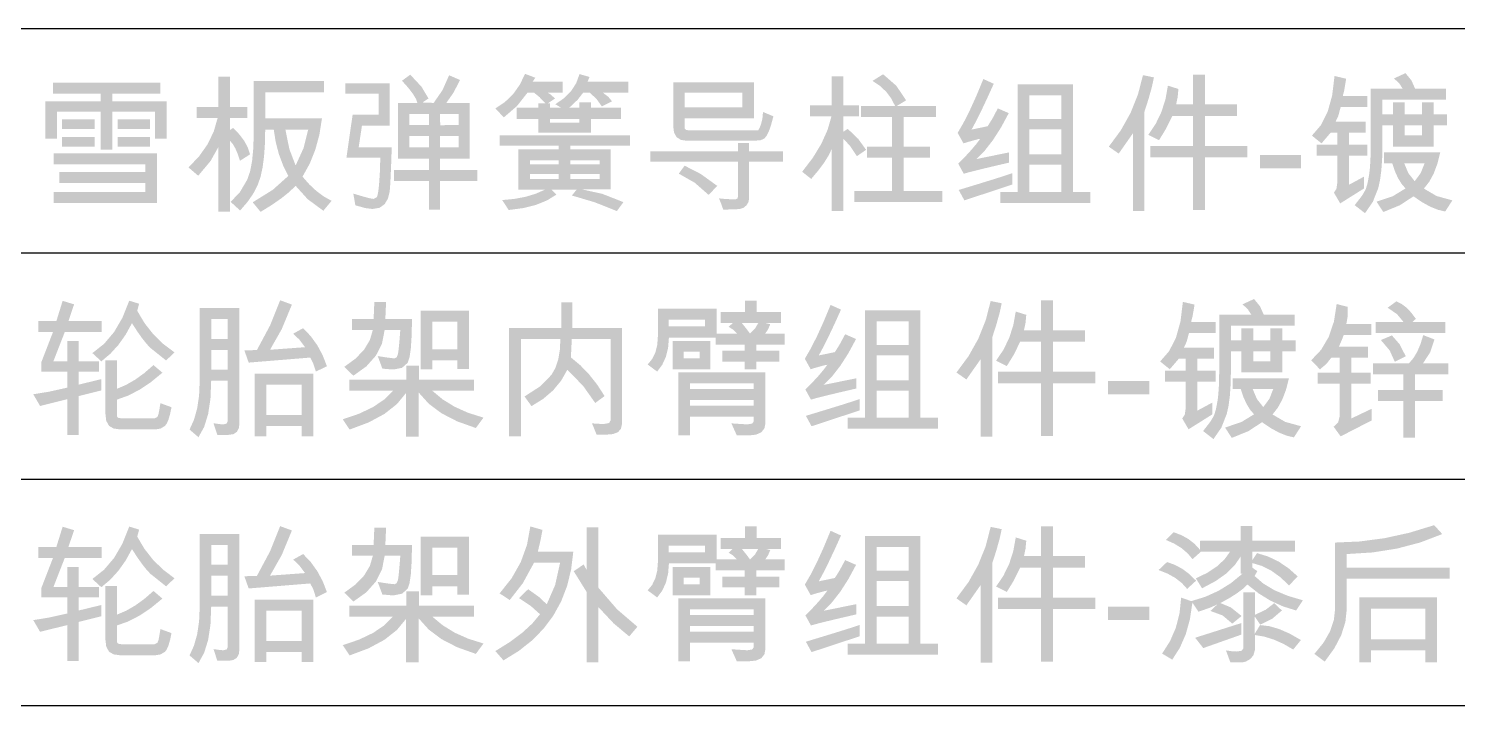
# Model space of a CAD drawing. Extents: x 3 to 592, y 5 to 207.
# Drawn here: x 412.77 to 436.17, y 31.11 to 42.19 of the extents above; entities that cross this region are included whole.
import ezdxf

# ---------------------------------------------------------------- set-up
doc = ezdxf.new("R2010")
doc.units = 0
doc.layers.get('0').update_dxf_attribs({"linetype": 'CONTINUOUS'})

msp = doc.modelspace()

# ---------------------------------------------------------------- hatches: boundary and pattern name
h = msp.add_hatch(color=7)
h.paths.add_polyline_path([(420.120302, 39.699261), (419.507902, 39.699261), (419.507902, 39.22742), (419.328205, 39.22742), (419.328205, 39.699261), (418.757146, 39.699261), (418.757146, 39.880059), (419.328205, 39.880059), (419.328205, 40.06196), (418.823843, 40.06196), (418.823843, 40.975875), (419.13969, 40.975875), (419.115195, 41.042943), (419.064862, 41.125875), (418.988691, 41.22462), (418.886682, 41.339126), (419.022281, 41.437794), (419.2068, 41.240252), (419.32104, 41.048085), (419.222923, 40.983041), (419.405376, 40.975875), (419.548829, 41.182305), (419.658383, 41.428423), (419.836977, 41.351253), (419.732108, 41.146201), (419.613184, 40.975875), (419.994625, 40.975875), (419.994625, 40.06196), (419.507902, 40.06196), (419.507902, 39.880059), (420.120302, 39.880059)])
h.paths.add_polyline_path([(419.814377, 40.615381), (419.814377, 40.796179), (419.507902, 40.796179), (419.513414, 40.61042)])
h.paths.add_polyline_path([(419.328205, 40.615381), (419.328205, 40.796179), (419.005193, 40.796179), (419.005193, 40.615381)])
h.paths.add_polyline_path([(419.814377, 40.249925), (419.814377, 40.435684), (419.507902, 40.435684), (419.507902, 40.249925)])
h.paths.add_polyline_path([(419.328205, 40.249925), (419.328205, 40.435684), (419.005193, 40.435684), (419.005193, 40.249925)])
h.paths.add_polyline_path([(418.719113, 40.249925), (418.709501, 39.973542), (418.700509, 39.759481), (418.692137, 39.607638), (418.684386, 39.517911), (418.656756, 39.409942), (418.603909, 39.320576), (418.521295, 39.259804), (418.404369, 39.239547), (418.28572, 39.254775), (418.123249, 39.300181), (418.089625, 39.491453), (418.216335, 39.453513), (418.313694, 39.426478), (418.3817, 39.410295), (418.420354, 39.404912), (418.471066, 39.430268), (418.482633, 39.453005), (418.493321, 39.496414), (418.503079, 39.560492), (418.511856, 39.645242), (418.525085, 39.848364), (418.531699, 40.077946), (417.977177, 40.077946), (418.078049, 40.780745), (418.505792, 40.780745), (418.505792, 41.126908), (417.96064, 41.126908), (417.96064, 41.296683), (418.687142, 41.296683), (418.687142, 40.601049), (418.230736, 40.601049), (418.177819, 40.249925)])
h = msp.add_hatch(color=7)
h.paths.add_polyline_path([(422.592512, 41.143445), (422.176895, 41.143445), (422.265366, 41.074818), (422.327377, 41.001231), (422.159257, 40.9191), (422.070442, 41.042641), (421.96137, 41.143445), (421.853332, 41.143445), (421.763277, 41.027552), (421.62568, 40.897603), (421.78884, 40.899808), (421.78884, 40.983041), (421.980112, 40.983041), (421.980112, 40.899808), (422.472898, 40.899808), (422.472898, 40.711843), (421.980112, 40.711843), (421.982317, 40.487499), (421.121869, 40.487499), (421.119665, 40.711843), (420.766336, 40.711843), (420.766336, 40.899808), (421.119665, 40.899808), (421.119665, 40.96871), (421.237073, 40.96871), (421.136132, 41.072614), (421.04966, 41.143445), (420.942173, 41.143445), (420.769781, 40.924268), (420.55522, 40.739404), (420.415763, 40.884374), (420.575434, 40.993006), (420.709629, 41.123808), (420.818296, 41.27683), (420.901383, 41.452125), (421.069504, 41.388184), (421.044148, 41.348497), (421.023753, 41.322039), (421.518193, 41.322039), (421.518193, 41.143445), (421.272351, 41.143445), (421.321892, 41.112301), (421.392516, 41.048085), (421.275107, 40.96871), (421.310385, 40.96871), (421.310385, 40.899808), (421.487876, 40.899808), (421.398028, 40.954378), (421.542498, 41.054329), (421.656686, 41.169834), (421.740488, 41.300946), (421.793801, 41.447716), (421.958614, 41.400311), (421.924439, 41.322039), (422.592512, 41.322039)])
h.paths.add_polyline_path([(421.78884, 40.652863), (421.78884, 40.711843), (421.310385, 40.711843), (421.310385, 40.652863)])
h.paths.add_polyline_path([(422.617868, 40.278037), (421.643319, 40.278037), (421.641114, 40.215198), (422.304777, 40.215198), (422.304777, 39.559252), (421.841205, 39.559252), (422.167043, 39.487456), (422.513137, 39.351995), (422.40565, 39.205923), (422.044397, 39.34917), (421.668675, 39.460585), (421.74805, 39.557047), (421.332434, 39.557047), (421.415667, 39.474916), (421.262602, 39.380443), (421.081217, 39.307002), (420.871514, 39.254542), (420.633493, 39.223011), (420.528211, 39.385619), (420.726838, 39.404533), (420.909238, 39.438949), (421.075309, 39.488869), (421.224947, 39.554291), (420.793896, 39.554291), (420.793896, 40.215198), (421.453701, 40.215198), (421.453701, 40.278037), (420.485767, 40.278037), (420.485767, 40.445606), (422.617868, 40.445606)])
h.paths.add_polyline_path([(422.123979, 39.971561), (422.123979, 40.037707), (421.643319, 40.037707), (421.643319, 39.971561)])
h.paths.add_polyline_path([(421.453701, 39.971561), (421.453701, 40.037707), (420.984617, 40.037707), (420.984617, 39.971561)])
h.paths.add_polyline_path([(422.123979, 39.729026), (422.123979, 39.810055), (421.643319, 39.810055), (421.643319, 39.729026)])
h.paths.add_polyline_path([(421.453701, 39.729026), (421.453701, 39.810055), (420.984617, 39.810055), (420.984617, 39.729026)])
h = msp.add_hatch(color=7)
h.paths.add_polyline_path([(427.735369, 39.3542), (426.296146, 39.3542), (426.296146, 39.533896), (426.912956, 39.533896), (426.912956, 40.082355), (426.502301, 40.082355), (426.502301, 40.262052), (426.912956, 40.262052), (426.912956, 40.747121), (426.401428, 40.747121), (426.401428, 40.926817), (426.960912, 40.926817), (426.898797, 41.049101), (426.816631, 41.158052), (426.714415, 41.253774), (426.592149, 41.33637), (426.765231, 41.44496), (426.981031, 41.257271), (427.142262, 41.018319), (426.99178, 40.926817), (427.629536, 40.926817), (427.629536, 40.747121), (427.104228, 40.747121), (427.104228, 40.262052), (427.534727, 40.262052), (427.534727, 40.082355), (427.104228, 40.082355), (427.104228, 39.533896), (427.735369, 39.533896)])
h.paths.add_polyline_path([(426.486867, 40.208032), (426.336385, 40.104404), (426.224351, 40.272387), (426.11645, 40.386626), (426.11645, 39.208128), (425.925178, 39.208128), (425.925178, 40.226223), (425.875879, 40.120596), (425.803222, 40.00298), (425.707207, 39.873376), (425.587835, 39.731782), (425.440109, 39.849742), (425.614887, 40.078161), (425.75313, 40.305391), (425.85489, 40.531484), (425.920217, 40.756492), (425.566889, 40.756492), (425.566889, 40.936188), (425.925178, 40.936188), (425.925178, 41.411335), (426.11645, 41.411335), (426.11645, 40.936188), (426.369458, 40.936188), (426.369458, 40.756492), (426.11645, 40.756492), (426.11645, 40.504586), (426.185903, 40.55144), (426.357882, 40.387177)])
h = msp.add_hatch(color=7)
h.paths.add_polyline_path([(432.72995, 40.085111), (432.037072, 40.085111), (432.037072, 39.223011), (431.840289, 39.223011), (431.840289, 40.085111), (431.140245, 40.085111), (431.140245, 40.271973), (431.840289, 40.271973), (431.840289, 40.763657), (431.501291, 40.763657), (431.39718, 40.551233), (431.283561, 40.36568), (431.108275, 40.452772), (431.228784, 40.632709), (431.322422, 40.826909), (431.389188, 41.035372), (431.429082, 41.258098), (431.601612, 41.204078), (431.588383, 41.068342), (431.563579, 40.951622), (431.840289, 40.951622), (431.840289, 41.439999), (432.037072, 41.439999), (432.037072, 40.951622), (432.558522, 40.951622), (432.558522, 40.763657), (432.037072, 40.763657), (432.037072, 40.271973), (432.72995, 40.271973)])
h.paths.add_polyline_path([(431.200328, 41.393145), (431.165601, 41.233568), (431.111031, 41.037611), (431.044885, 40.832559), (431.044885, 39.208128), (430.855267, 39.208128), (430.855267, 40.477025), (430.623757, 40.146296), (430.461148, 40.259847), (430.659258, 40.528978), (430.818611, 40.813818), (430.939103, 41.114368), (431.020632, 41.430628)])
h = msp.add_hatch(color=7)
h.paths.add_polyline_path([(435.99912, 40.608215), (435.778634, 40.608215), (435.778634, 40.262052), (435.11442, 40.262052), (435.11442, 40.608215), (434.941889, 40.608215), (434.941889, 40.285203), (434.937566, 40.067851), (434.924664, 39.877992), (434.903287, 39.715625), (434.873539, 39.580749), (434.785206, 39.357301), (434.65636, 39.170645), (434.487688, 39.302386), (434.604752, 39.452867), (434.666833, 39.557047), (434.698597, 39.661158), (434.725813, 39.811157), (434.736751, 39.908094), (434.744692, 40.026889), (434.749532, 40.167492), (434.751169, 40.329851), (434.751169, 41.206283), (435.274823, 41.206283), (435.216463, 41.297992), (435.130405, 41.376058), (435.320023, 41.46315), (435.41683, 41.344087), (435.477671, 41.208488), (435.981481, 41.208488), (435.981481, 41.02769), (434.941889, 41.02769), (434.941889, 40.789013), (435.11442, 40.789013), (435.11442, 40.985797), (435.305691, 40.985797), (435.305691, 40.789013), (435.587914, 40.789013), (435.587914, 40.985797), (435.778634, 40.985797), (435.778634, 40.789013), (435.99912, 40.789013)])
h.paths.add_polyline_path([(435.587914, 40.44285), (435.587914, 40.608215), (435.305691, 40.608215), (435.305691, 40.44285)])
h.paths.add_polyline_path([(434.693291, 40.11157), (434.392879, 40.11157), (434.392879, 39.63532), (434.640926, 39.769265), (434.640926, 39.57634), (434.250665, 39.331049), (434.147588, 39.507438), (434.189274, 39.571379), (434.203261, 39.670046), (434.203261, 40.11157), (433.866468, 40.11157), (433.866468, 40.292368), (434.203261, 40.292368), (434.203261, 40.487499), (434.093018, 40.487499), (433.944741, 40.313866), (433.787093, 40.440645), (433.933958, 40.610454), (434.044649, 40.829665), (434.119166, 41.09828), (434.15751, 41.416296), (434.348231, 41.371648), (434.317362, 41.185337), (434.299517, 41.11616), (434.29366, 41.08667), (434.693291, 41.08667), (434.693291, 40.907525), (434.257831, 40.907525), (434.218695, 40.761521), (434.174598, 40.667195), (434.666833, 40.667195), (434.666833, 40.487499), (434.392879, 40.487499), (434.392879, 40.292368), (434.693291, 40.292368)])
h.paths.add_polyline_path([(436.087315, 39.380658), (435.969906, 39.198757), (435.852497, 39.226042), (435.72682, 39.276479), (435.592875, 39.350066), (435.450661, 39.446804), (435.226592, 39.300388), (434.956221, 39.189938), (434.845978, 39.359161), (435.114213, 39.449974), (435.320023, 39.57634), (435.255617, 39.650762), (435.197929, 39.744254), (435.146855, 39.856865), (435.102293, 39.988649), (434.970001, 39.988649), (434.970001, 40.165589), (435.888877, 40.165589), (435.842368, 39.980691), (435.782217, 39.82039), (435.708423, 39.684688), (435.620987, 39.573584), (435.828519, 39.45211)])
h.paths.add_polyline_path([(435.633113, 39.988649), (435.297974, 39.988649), (435.367496, 39.824938), (435.470505, 39.6943), (435.569172, 39.828245)])
h = msp.add_hatch(color=7)
h.paths.add_polyline_path([(415.033668, 40.388831), (414.842948, 40.388831), (414.842948, 40.830354), (414.144007, 40.830354), (414.144007, 40.210237), (413.953286, 40.210237), (413.953286, 40.830354), (413.23836, 40.830354), (413.23836, 40.388831), (413.048742, 40.388831), (413.048742, 41.001231), (413.953286, 41.001231), (413.953286, 41.129113), (413.173868, 41.129113), (413.173868, 41.309912), (414.928386, 41.309912), (414.928386, 41.129113), (414.144007, 41.129113), (414.144007, 41.001231), (415.033668, 41.001231)])
h.paths.add_polyline_path([(414.761368, 40.549235), (414.233304, 40.549235), (414.233304, 40.709638), (414.761368, 40.709638)])
h.paths.add_polyline_path([(413.852965, 40.549235), (413.316633, 40.549235), (413.316633, 40.709638), (413.852965, 40.709638)])
h.paths.add_polyline_path([(414.761368, 40.257091), (414.233304, 40.257091), (414.233304, 40.42025), (414.761368, 40.42025)])
h.paths.add_polyline_path([(413.852965, 40.257091), (413.316633, 40.257091), (413.316633, 40.42025), (413.852965, 40.42025)])
h.paths.add_polyline_path([(414.875469, 39.33601), (413.18379, 39.33601), (413.18379, 39.516808), (414.684749, 39.516808), (414.684749, 39.662881), (413.276394, 39.662881), (413.276394, 39.842577), (414.684749, 39.842577), (414.684749, 39.969356), (413.18379, 39.969356), (413.18379, 40.149052), (414.875469, 40.149052)])
h = msp.add_hatch(color=7)
h.paths.add_polyline_path([(416.399038, 40.13417), (416.233673, 40.028336), (416.196776, 40.140586), (416.157192, 40.23263), (416.114921, 40.304521), (416.069962, 40.356309), (416.069962, 39.196001), (415.880344, 39.196001), (415.880344, 40.254886), (415.753427, 40.026683), (415.549615, 39.783597), (415.390865, 39.919747), (415.565523, 40.103078), (415.703335, 40.299121), (415.804251, 40.507773), (415.868218, 40.728931), (415.524259, 40.728931), (415.524259, 40.909729), (415.880344, 40.909729), (415.880344, 41.406374), (416.069962, 41.406374), (416.069962, 40.909729), (416.353287, 40.909729), (416.353287, 40.728931), (416.069962, 40.728931), (416.069962, 40.532147), (416.120123, 40.565771), (416.222227, 40.462522), (416.302782, 40.356172), (416.361736, 40.246721)])
h.paths.add_polyline_path([(417.734081, 39.373492), (417.599034, 39.210884), (417.341409, 39.401122), (417.145383, 39.618232), (417.038827, 39.516628), (416.907672, 39.411871), (416.751919, 39.30391), (416.571568, 39.192694), (416.442033, 39.349239), (416.771039, 39.553464), (417.025218, 39.780841), (416.938402, 39.956523), (416.869776, 40.141198), (416.81934, 40.33476), (416.787093, 40.537108), (416.647085, 40.537108), (416.642244, 40.304667), (416.627792, 40.098478), (416.603832, 39.918541), (416.570466, 39.764855), (416.520977, 39.624804), (416.448647, 39.486561), (416.35358, 39.350074), (416.235878, 39.215294), (416.080987, 39.356405), (416.232226, 39.51481), (416.353287, 39.720758), (416.399589, 39.854712), (416.432662, 40.027578), (416.452506, 40.239409), (416.45912, 40.490255), (416.45912, 41.33196), (417.608955, 41.33196), (417.608955, 41.149508), (416.649841, 41.149508), (416.649841, 40.721765), (417.576434, 40.721765), (417.534249, 40.455735), (417.467155, 40.208308), (417.375051, 39.979485), (417.257831, 39.769265), (417.370693, 39.640918), (417.487688, 39.532105), (417.608818, 39.442928)])
h.paths.add_polyline_path([(417.350987, 40.537108), (416.977814, 40.537108), (417.043202, 40.217885), (417.145383, 39.951166), (417.274437, 40.236076)])
h = msp.add_hatch(color=7)
h.paths.add_polyline_path([(424.96881, 40.756492), (424.930363, 40.613038), (424.894396, 40.510098), (424.858498, 40.439061), (424.820533, 40.391587), (424.757626, 40.36506), (424.648003, 40.356309), (423.548329, 40.356309), (423.451788, 40.371296), (423.382895, 40.416254), (423.341597, 40.491185), (423.327843, 40.596088), (423.327843, 41.314873), (424.650759, 41.314873), (424.650759, 40.721765), (423.517461, 40.721765), (423.517461, 40.554196), (423.539854, 40.533112), (423.595733, 40.526084), (424.718007, 40.526084), (424.734544, 40.549993), (424.762656, 40.616483), (424.788287, 40.713152), (424.799036, 40.827598)])
h.paths.add_polyline_path([(424.460039, 40.902564), (424.460039, 41.143445), (423.517461, 41.143445), (423.517461, 40.902564)])
h.paths.add_polyline_path([(425.126458, 40.015107), (424.569731, 40.015107), (424.569731, 39.406014), (424.558982, 39.349101), (424.526736, 39.297976), (424.479538, 39.259529), (424.423658, 39.240098), (424.323957, 39.232657), (424.146948, 39.230177), (424.122144, 39.302041), (424.079149, 39.41318), (424.203172, 39.401536), (424.34704, 39.397746), (424.379286, 39.409873), (424.390034, 39.446804), (424.390034, 40.015107), (422.955772, 40.015107), (422.955772, 40.185984), (424.390034, 40.185984), (424.390034, 40.318827), (424.569731, 40.318827), (424.569731, 40.185984), (425.126458, 40.185984)])
h.paths.add_polyline_path([(424.048832, 39.618232), (423.908823, 39.469955), (423.681447, 39.669151), (423.419344, 39.818323), (423.515256, 39.94841), (423.779977, 39.81226)])
h = msp.add_hatch(color=7)
h.paths.add_polyline_path([(428.825683, 39.998019), (428.536079, 39.93053), (428.316291, 39.877717), (428.166266, 39.839579), (428.085952, 39.816118), (427.995553, 39.981483), (428.110679, 40.098582), (428.208804, 40.205139), (428.289876, 40.301153), (428.353842, 40.386626), (428.320907, 40.382354), (428.243599, 40.36127), (428.151822, 40.335708), (428.081542, 40.313866), (427.986182, 40.485294), (428.083833, 40.654172), (428.186549, 40.857364), (428.294225, 41.094869), (428.406759, 41.366687), (428.577085, 41.289517), (428.46971, 41.052227), (428.373342, 40.848062), (428.288033, 40.677074), (428.213834, 40.539313), (428.476763, 40.593883), (428.55352, 40.71584), (428.644333, 40.886578), (428.822927, 40.808306), (428.695682, 40.572782), (428.565234, 40.368987), (428.431478, 40.197025), (428.294311, 40.056999), (428.825683, 40.165589)])
h.paths.add_polyline_path([(430.160175, 39.338766), (428.684572, 39.338766), (428.684572, 39.519565), (428.971204, 39.519565), (428.971204, 41.279595), (429.872441, 41.279595), (429.872441, 39.519565), (430.160175, 39.519565)])
h.paths.add_polyline_path([(429.68172, 40.711843), (429.68172, 41.10045), (429.160822, 41.10045), (429.160822, 40.711843)])
h.paths.add_polyline_path([(429.68172, 40.13417), (429.68172, 40.542069), (429.160822, 40.542069), (429.160822, 40.13417)])
h.paths.add_polyline_path([(429.68172, 39.519565), (429.68172, 39.963293), (429.160822, 39.963293), (429.160822, 39.519565)])
h.paths.add_polyline_path([(428.880253, 39.639729), (428.096425, 39.380658), (428.00327, 39.550984), (428.336488, 39.652476), (428.59369, 39.732058), (428.774928, 39.789729), (428.880253, 39.825489)])
h = msp.add_hatch(color=7)
h.dxf.hatch_style = 2
h.paths.add_polyline_path([(433.608597, 39.904313), (432.935012, 39.904313), (432.935012, 40.122043), (433.608597, 40.122043)])
h = msp.add_hatch(color=7)
h.paths.add_polyline_path([(415.162092, 36.892164), (415.023737, 36.760975), (414.767422, 36.964924), (414.702318, 37.034903), (414.630238, 37.12581), (414.551233, 37.237698), (414.465356, 37.370619), (414.360771, 37.181492), (414.242182, 37.014327), (414.109641, 36.869176), (413.963199, 36.746092), (413.817126, 36.88114), (414.008321, 37.03244), (414.172591, 37.225856), (414.309887, 37.461337), (414.420156, 37.738831), (414.582213, 37.689221), (414.551345, 37.573466), (414.669564, 37.373995), (414.81083, 37.193954), (414.97504, 37.033344)])
h.paths.add_polyline_path([(413.968159, 37.225098), (413.364579, 37.225098), (413.178819, 36.748848), (413.404817, 36.748848), (413.404817, 37.079026), (413.593884, 37.079026), (413.593884, 36.748848), (413.925165, 36.748848), (413.925165, 36.578522), (413.593884, 36.578522), (413.593884, 36.365202), (413.960994, 36.454499), (413.960994, 36.269842), (413.593884, 36.17834), (413.593884, 35.540584), (413.404817, 35.540584), (413.404817, 36.126526), (412.960538, 36.015732), (412.848641, 36.207554), (413.100064, 36.248138), (413.404817, 36.315593), (413.404817, 36.578522), (412.980382, 36.578522), (412.980382, 36.730658), (413.171653, 37.225098), (412.932426, 37.225098), (412.932426, 37.405896), (413.227326, 37.405896), (413.329852, 37.736074), (413.517817, 37.679299), (413.424661, 37.405896), (413.968159, 37.405896)])
h.paths.add_polyline_path([(415.112482, 35.995337), (415.089021, 35.882492), (415.063286, 35.79373), (415.035278, 35.729151), (415.004995, 35.688861), (414.934302, 35.646417), (414.847899, 35.632086), (414.270225, 35.632086), (414.165357, 35.646831), (414.089427, 35.690515), (414.043538, 35.774299), (414.028242, 35.909347), (414.028242, 36.765384), (414.217309, 36.765384), (414.217309, 36.2963), (414.367067, 36.359966), (414.517032, 36.445955), (414.667204, 36.554269), (414.817582, 36.684907), (414.963654, 36.560332), (414.774329, 36.405312), (414.586761, 36.280108), (414.401053, 36.184774), (414.217309, 36.11936), (414.217309, 35.851469), (414.235912, 35.822462), (414.291723, 35.812884), (414.83467, 35.812884), (414.882074, 35.837138), (414.899093, 35.881373), (414.915699, 35.966122), (414.930581, 36.061482)])
h = msp.add_hatch(color=7)
h.paths.add_polyline_path([(417.657534, 36.666717), (417.477287, 36.578522), (417.431536, 36.718393), (417.384132, 36.807828), (416.37651, 36.725697), (416.305403, 36.925788), (416.511007, 36.930749), (416.728874, 37.338786), (416.891345, 37.745996), (417.08427, 37.67489), (416.917735, 37.273467), (416.725981, 36.93571), (417.300347, 36.977602), (417.206089, 37.101557), (417.105217, 37.19864), (417.268376, 37.289039), (417.393442, 37.157152), (417.499956, 37.009504), (417.587969, 36.846043)])
h.paths.add_polyline_path([(416.225477, 35.730753), (416.214315, 35.648596), (416.180829, 35.589849), (416.125018, 35.554562), (416.046883, 35.542789), (415.862777, 35.542789), (415.80049, 35.733509), (415.901914, 35.718902), (415.958689, 35.714217), (416.014775, 35.727101), (416.033654, 35.766031), (416.033654, 36.428041), (415.762456, 36.428041), (415.750674, 36.13339), (415.71202, 35.881166), (415.646494, 35.67142), (415.554097, 35.504204), (415.408025, 35.629881), (415.480777, 35.790276), (415.532806, 35.975424), (415.564062, 36.185273), (415.574492, 36.419772), (415.574492, 37.618114), (416.225477, 37.618114)])
h.paths.add_polyline_path([(416.033654, 37.114304), (416.033654, 37.437316), (415.764661, 37.437316), (415.764661, 37.114304)])
h.paths.add_polyline_path([(416.033654, 36.607737), (416.033654, 36.932954), (415.764661, 36.932954), (415.764661, 36.607737)])
h.paths.add_polyline_path([(417.437048, 35.521291), (417.244674, 35.521291), (417.244674, 35.686656), (416.667, 35.686656), (416.667, 35.521291), (416.476831, 35.521291), (416.476831, 36.543796), (417.437048, 36.543796)])
h.paths.add_polyline_path([(417.244674, 35.867455), (417.244674, 36.362997), (416.667, 36.362997), (416.667, 35.867455)])
h = msp.add_hatch(color=7)
h.paths.add_polyline_path([(419.050546, 37.439521), (419.045163, 37.166144), (419.031461, 36.955347), (419.009386, 36.807079), (418.978888, 36.721287), (418.88718, 36.639707), (418.751236, 36.612698), (418.69081, 36.616143), (418.565477, 36.627029), (418.48996, 36.832081), (418.592383, 36.816165), (418.673102, 36.804796), (418.732116, 36.797975), (418.769427, 36.795701), (418.79995, 36.812375), (418.820138, 36.862949), (418.828191, 36.913179), (418.837433, 36.996068), (418.847811, 37.111616), (418.859275, 37.259824), (418.60296, 37.259824), (418.559767, 37.038141), (418.459988, 36.839454), (418.303676, 36.663814), (418.090881, 36.511274), (417.942604, 36.656795), (418.127097, 36.791791), (418.266374, 36.937226), (418.360485, 37.093202), (418.409483, 37.259824), (418.06773, 37.259824), (418.06773, 37.439521), (418.422161, 37.439521), (418.434288, 37.719538), (418.623355, 37.719538), (418.621976, 37.601647), (418.613984, 37.439521)])
h.paths.add_polyline_path([(419.983754, 36.622068), (419.792482, 36.622068), (419.792482, 36.763179), (419.381827, 36.763179), (419.381827, 36.614903), (419.191657, 36.614903), (419.191657, 37.575671), (419.983754, 37.575671)])
h.paths.add_polyline_path([(419.792482, 36.943978), (419.792482, 37.394872), (419.381827, 37.394872), (419.381827, 36.943978)])
h.paths.add_polyline_path([(420.221328, 35.825011), (420.096202, 35.655237), (419.792224, 35.763129), (419.535065, 35.895773), (419.324621, 36.053119), (419.160789, 36.235115), (419.160789, 35.514126), (418.955186, 35.514126), (418.955186, 36.230154), (418.804291, 36.04691), (418.599652, 35.885783), (418.34127, 35.746773), (418.029144, 35.629881), (417.916697, 35.79745), (418.185733, 35.889228), (418.412446, 35.997541), (418.596888, 36.122392), (418.73911, 36.263778), (418.02694, 36.263778), (418.02694, 36.444577), (418.957391, 36.444577), (418.957391, 36.676087), (419.164097, 36.676087), (419.164097, 36.444577), (420.06809, 36.444577), (420.06809, 36.263778), (419.384583, 36.263778), (419.555012, 36.12197), (419.751279, 36.001607), (419.973384, 35.902638)])
h = msp.add_hatch(color=7)
h.dxf.hatch_style = 2
h.paths.add_polyline_path([(422.486913, 35.709256), (422.470584, 35.637632), (422.421594, 35.586473), (422.339946, 35.555777), (422.225637, 35.545545), (422.0724, 35.548852), (421.999088, 35.730753), (422.112363, 35.723587), (422.197525, 35.721383), (422.278899, 35.73723), (422.306115, 35.785324), (422.306115, 37.114304), (421.667256, 37.114304), (421.652925, 36.810033), (421.805568, 36.683115), (421.948445, 36.535528), (422.081503, 36.367269), (422.204691, 36.17834), (422.051453, 36.06479), (421.851845, 36.345978), (421.593945, 36.607737), (421.493477, 36.430392), (421.362365, 36.272116), (421.200558, 36.13296), (421.008003, 36.012975), (420.89335, 36.171174), (421.149941, 36.33709), (421.333771, 36.524503), (421.39816, 36.635496), (421.444152, 36.770828), (421.471747, 36.930447), (421.480946, 37.114304), (420.833268, 37.114304), (420.833268, 35.518535), (420.640893, 35.518535), (420.640893, 37.293449), (421.494726, 37.293449), (421.494726, 37.712372), (421.674422, 37.712372), (421.674422, 37.293449), (422.486913, 37.293449)])
h = msp.add_hatch(color=7)
h.paths.add_polyline_path([(425.155438, 37.020046), (424.689109, 37.020046), (424.689109, 36.921378), (425.063385, 36.921378), (425.063385, 36.741682), (424.689109, 36.741682), (424.689109, 36.612698), (424.497287, 36.612698), (424.497287, 36.741682), (424.133484, 36.741682), (424.133484, 36.921378), (424.497287, 36.921378), (424.497287, 37.020046), (424.024895, 37.020046), (424.024895, 37.135801), (423.258155, 37.135801), (423.244607, 36.968266), (423.208063, 36.819541), (423.148471, 36.689627), (423.06578, 36.578522), (422.909787, 36.694278), (422.982943, 36.783583), (423.035326, 36.890304), (423.066831, 37.014491), (423.077356, 37.156196), (423.077356, 37.608192), (424.037573, 37.608192), (424.037573, 37.200844), (424.372161, 37.200844), (424.305533, 37.26699), (424.236011, 37.311639), (424.30381, 37.373375), (424.104821, 37.373375), (424.104821, 37.553071), (424.505555, 37.553071), (424.505555, 37.741035), (424.69407, 37.741035), (424.69407, 37.553071), (425.092599, 37.553071), (425.092599, 37.373375), (424.83904, 37.373375), (424.917864, 37.354082), (424.879899, 37.265474), (424.834079, 37.200844), (425.155438, 37.200844)])
h.paths.add_polyline_path([(423.846301, 37.3166), (423.846301, 37.427394), (423.25595, 37.427394), (423.25595, 37.3166)])
h.paths.add_polyline_path([(424.72108, 37.373375), (424.452087, 37.373375), (424.531875, 37.273467), (424.586032, 37.200844), (424.668232, 37.282975)])
h.paths.add_polyline_path([(423.936701, 36.612698), (423.318237, 36.612698), (423.318237, 37.079026), (423.936701, 37.079026)])
h.paths.add_polyline_path([(423.759209, 36.793496), (423.759209, 36.902086), (423.497382, 36.902086), (423.497382, 36.793496)])
h.paths.add_polyline_path([(424.83904, 35.73847), (424.821892, 35.64876), (424.770483, 35.584681), (424.684863, 35.546234), (424.565086, 35.533418), (424.428316, 35.534107), (424.368853, 35.535623), (424.28121, 35.730753), (424.540833, 35.714217), (424.621448, 35.727101), (424.64832, 35.766031), (424.64832, 35.839343), (423.603215, 35.839343), (423.603215, 35.533418), (423.411392, 35.533418), (423.411392, 36.565293), (424.83904, 36.565293)])
h.paths.add_polyline_path([(424.64832, 36.294095), (424.64832, 36.385597), (423.603215, 36.385597), (423.603215, 36.294095)])
h.paths.add_polyline_path([(424.64832, 36.020141), (424.64832, 36.113297), (423.603215, 36.113297), (423.603215, 36.020141)])
h = msp.add_hatch(color=7)
h.paths.add_polyline_path([(430.241683, 36.388353), (429.547152, 36.388353), (429.547152, 35.526252), (429.349817, 35.526252), (429.349817, 36.388353), (428.647017, 36.388353), (428.647017, 36.575215), (429.349817, 36.575215), (429.349817, 37.066899), (429.009717, 37.066899), (428.905055, 36.854475), (428.790884, 36.668922), (428.615047, 36.756014), (428.73628, 36.935951), (428.830434, 37.130151), (428.89751, 37.338614), (428.937508, 37.561339), (429.110038, 37.50732), (429.096809, 37.371583), (429.072004, 37.254864), (429.349817, 37.254864), (429.349817, 37.74324), (429.547152, 37.74324), (429.547152, 37.254864), (430.070255, 37.254864), (430.070255, 37.066899), (429.547152, 37.066899), (429.547152, 36.575215), (430.241683, 36.575215)])
h.paths.add_polyline_path([(428.707651, 37.696387), (428.672649, 37.53681), (428.617803, 37.340853), (428.551657, 37.135801), (428.551657, 35.51137), (428.361488, 35.51137), (428.361488, 36.780267), (428.129426, 36.449538), (427.966266, 36.563088), (428.165014, 36.832219), (428.324694, 37.11706), (428.445307, 37.41761), (428.526852, 37.73387)])
h = msp.add_hatch(color=7)
h.paths.add_polyline_path([(433.521249, 36.911456), (433.300211, 36.911456), (433.300211, 36.565293), (432.633792, 36.565293), (432.633792, 36.911456), (432.46071, 36.911456), (432.46071, 36.588444), (432.456387, 36.371093), (432.443485, 36.181234), (432.422108, 36.018867), (432.39236, 35.883991), (432.303959, 35.660542), (432.17463, 35.473887), (432.005407, 35.605627), (432.122471, 35.756109), (432.184552, 35.860289), (432.216384, 35.9644), (432.244083, 36.114399), (432.255021, 36.211335), (432.262962, 36.330131), (432.267802, 36.470734), (432.269439, 36.633093), (432.269439, 37.509525), (432.794747, 37.509525), (432.736111, 37.601233), (432.649777, 37.679299), (432.839947, 37.766391), (432.937236, 37.647329), (432.998145, 37.51173), (433.50361, 37.51173), (433.50361, 37.330931), (432.46071, 37.330931), (432.46071, 37.092255), (432.633792, 37.092255), (432.633792, 37.289039), (432.825615, 37.289039), (432.825615, 37.092255), (433.10894, 37.092255), (433.10894, 37.289039), (433.300211, 37.289039), (433.300211, 37.092255), (433.521249, 37.092255)])
h.paths.add_polyline_path([(433.10894, 36.746092), (433.10894, 36.911456), (432.825615, 36.911456), (432.825615, 36.746092)])
h.paths.add_polyline_path([(432.211561, 36.414811), (431.909495, 36.414811), (431.909495, 35.938561), (432.158644, 36.072507), (432.158644, 35.879581), (431.767282, 35.634291), (431.664204, 35.810679), (431.705408, 35.87462), (431.719326, 35.973288), (431.719326, 36.414811), (431.381982, 36.414811), (431.381982, 36.59561), (431.719326, 36.59561), (431.719326, 36.79074), (431.609083, 36.79074), (431.460255, 36.617107), (431.302056, 36.743887), (431.449644, 36.913696), (431.560851, 37.132907), (431.635679, 37.401521), (431.674126, 37.719538), (431.865398, 37.67489), (431.833979, 37.488579), (431.816133, 37.419401), (431.810276, 37.389911), (432.211561, 37.389911), (432.211561, 37.210766), (431.774447, 37.210766), (431.735311, 37.064763), (431.691214, 36.970436), (432.184552, 36.970436), (432.184552, 36.79074), (431.909495, 36.79074), (431.909495, 36.59561), (432.211561, 36.59561)])
h.paths.add_polyline_path([(433.609994, 35.6839), (433.492034, 35.501999), (433.374212, 35.529284), (433.248121, 35.57972), (433.113763, 35.653308), (432.971136, 35.750046), (432.746516, 35.603629), (432.475593, 35.493179), (432.364799, 35.662403), (432.633999, 35.753215), (432.839947, 35.879581), (432.775454, 35.954004), (432.717577, 36.047495), (432.666314, 36.160107), (432.621665, 36.29189), (432.488822, 36.29189), (432.488822, 36.468831), (433.410454, 36.468831), (433.363859, 36.283932), (433.303519, 36.123632), (433.229535, 35.98793), (433.142012, 35.876825), (433.350372, 35.755351)])
h.paths.add_polyline_path([(433.154139, 36.29189), (432.817898, 36.29189), (432.887489, 36.128179), (432.99098, 35.997541), (433.090129, 36.131487)])
h = msp.add_hatch(color=7)
h.paths.add_polyline_path([(435.969838, 37.210766), (434.830476, 37.210766), (434.830476, 37.389911), (435.288536, 37.389911), (435.179395, 37.520136), (435.02726, 37.623075), (435.170576, 37.728909), (435.254395, 37.686835), (435.335527, 37.625073), (435.413972, 37.543571), (435.489729, 37.442277), (435.434608, 37.389911), (435.969838, 37.389911)])
h.paths.add_polyline_path([(434.768189, 35.780363), (434.257763, 35.518535), (434.142559, 35.676734), (434.216009, 35.745016), (434.240676, 35.844304), (434.240676, 36.381187), (433.882937, 36.381187), (433.882937, 36.560332), (434.240676, 36.560332), (434.240676, 36.807828), (434.106179, 36.807828), (434.023841, 36.703304), (433.918766, 36.614903), (433.77545, 36.763179), (433.938627, 36.935469), (434.062633, 37.146412), (434.147365, 37.396009), (434.19272, 37.68426), (434.37407, 37.637407), (434.372416, 37.47783), (434.350919, 37.356287), (434.758267, 37.356287), (434.758267, 37.175489), (434.307924, 37.175489), (434.275264, 37.092875), (434.230202, 36.987524), (434.703145, 36.987524), (434.703145, 36.807828), (434.431947, 36.807828), (434.431947, 36.560332), (434.751101, 36.560332), (434.751101, 36.381187), (434.431947, 36.381187), (434.431947, 35.810679), (434.768189, 35.971083)])
h.paths.add_polyline_path([(436.022203, 36.531669), (435.475398, 36.531669), (435.475398, 36.277008), (435.929048, 36.277008), (435.929048, 36.096209), (435.475398, 36.096209), (435.475398, 35.495936), (435.283575, 35.495936), (435.283575, 36.096209), (434.869061, 36.096209), (434.869061, 36.277008), (435.283575, 36.277008), (435.283575, 36.531669), (434.790237, 36.531669), (434.790237, 36.711365), (435.374525, 36.711365), (435.448431, 36.79776), (435.51226, 36.903946), (435.566064, 37.029873), (435.609894, 37.175489), (435.794, 37.104382), (435.723445, 36.893817), (435.604933, 36.711365), (436.022203, 36.711365)])
h.paths.add_polyline_path([(435.323814, 36.829325), (435.144669, 36.738926), (435.061986, 36.92255), (434.916465, 37.095011), (435.097264, 37.170528), (435.224181, 37.024938)])
h = msp.add_hatch(color=7)
h.paths.add_polyline_path([(426.325207, 36.301261), (426.034881, 36.233772), (425.814575, 36.180958), (425.66424, 36.142821), (425.583823, 36.11936), (425.492872, 36.284725), (425.608326, 36.401823), (425.706675, 36.50838), (425.787971, 36.604395), (425.852265, 36.689868), (425.819261, 36.685596), (425.74147, 36.664512), (425.649693, 36.638949), (425.579413, 36.617107), (425.483502, 36.788535), (425.58148, 36.957414), (425.68442, 37.160606), (425.79232, 37.398111), (425.905181, 37.669929), (426.076058, 37.592758), (425.968356, 37.355469), (425.871764, 37.151304), (425.786231, 36.980315), (425.711705, 36.842554), (425.975186, 36.897125), (426.05208, 37.019081), (426.143858, 37.18982), (426.322451, 37.111548), (426.195026, 36.876024), (426.064138, 36.672229), (425.92984, 36.500267), (425.792182, 36.360241), (426.325207, 36.468831)])
h.paths.add_polyline_path([(427.664109, 35.642008), (426.184096, 35.642008), (426.184096, 35.822806), (426.471279, 35.822806), (426.471279, 37.582837), (427.375824, 37.582837), (427.375824, 35.822806), (427.664109, 35.822806)])
h.paths.add_polyline_path([(427.184552, 37.015085), (427.184552, 37.403692), (426.661449, 37.403692), (426.661449, 37.015085)])
h.paths.add_polyline_path([(427.184552, 36.437411), (427.184552, 36.845311), (426.661449, 36.845311), (426.661449, 36.437411)])
h.paths.add_polyline_path([(427.184552, 35.822806), (427.184552, 36.266535), (426.661449, 36.266535), (426.661449, 35.822806)])
h.paths.add_polyline_path([(426.380329, 35.942971), (425.593745, 35.6839), (425.500589, 35.854225), (425.834626, 35.955718), (426.092595, 36.0353), (426.274496, 36.092971), (426.380329, 36.128731)])
h = msp.add_hatch(color=7)
h.dxf.hatch_style = 2
h.paths.add_polyline_path([(431.123167, 36.207554), (430.447929, 36.207554), (430.447929, 36.425285), (431.123167, 36.425285)])
h = msp.add_hatch(color=7)
h.paths.add_polyline_path([(415.162092, 33.195406), (415.023737, 33.064216), (414.767422, 33.268166), (414.702318, 33.338144), (414.630238, 33.429052), (414.551233, 33.54094), (414.465356, 33.67386), (414.360771, 33.484733), (414.242182, 33.317569), (414.109641, 33.172418), (413.963199, 33.049333), (413.817126, 33.184381), (414.008321, 33.335681), (414.172591, 33.529097), (414.309887, 33.764578), (414.420156, 34.042072), (414.582213, 33.992463), (414.551345, 33.876708), (414.669564, 33.677237), (414.81083, 33.497196), (414.97504, 33.336586)])
h.paths.add_polyline_path([(413.968159, 33.52834), (413.364579, 33.52834), (413.178819, 33.05209), (413.404817, 33.05209), (413.404817, 33.382267), (413.593884, 33.382267), (413.593884, 33.05209), (413.925165, 33.05209), (413.925165, 32.881764), (413.593884, 32.881764), (413.593884, 32.668444), (413.960994, 32.757741), (413.960994, 32.573083), (413.593884, 32.481582), (413.593884, 31.843826), (413.404817, 31.843826), (413.404817, 32.429767), (412.960538, 32.318973), (412.848641, 32.510796), (413.100064, 32.551379), (413.404817, 32.618834), (413.404817, 32.881764), (412.980382, 32.881764), (412.980382, 33.033899), (413.171653, 33.52834), (412.932426, 33.52834), (412.932426, 33.709138), (413.227326, 33.709138), (413.329852, 34.039316), (413.517817, 33.982541), (413.424661, 33.709138), (413.968159, 33.709138)])
h.paths.add_polyline_path([(415.112482, 32.298578), (415.089021, 32.185734), (415.063286, 32.096971), (415.035278, 32.032393), (415.004995, 31.992103), (414.934302, 31.949659), (414.847899, 31.935327), (414.270225, 31.935327), (414.165357, 31.950072), (414.089427, 31.993756), (414.043538, 32.077541), (414.028242, 32.212589), (414.028242, 33.068626), (414.217309, 33.068626), (414.217309, 32.599542), (414.367067, 32.663207), (414.517032, 32.749197), (414.667204, 32.857511), (414.817582, 32.988149), (414.963654, 32.863574), (414.774329, 32.708553), (414.586761, 32.58335), (414.401053, 32.488015), (414.217309, 32.422602), (414.217309, 32.154711), (414.235912, 32.125703), (414.291723, 32.116126), (414.83467, 32.116126), (414.882074, 32.140379), (414.899093, 32.184615), (414.915699, 32.269364), (414.930581, 32.364724)])
h = msp.add_hatch(color=7)
h.paths.add_polyline_path([(417.657534, 32.969958), (417.477287, 32.881764), (417.431536, 33.021635), (417.384132, 33.11107), (416.37651, 33.028939), (416.305403, 33.22903), (416.511007, 33.233991), (416.728874, 33.642028), (416.891345, 34.049238), (417.08427, 33.978131), (416.917735, 33.576709), (416.725981, 33.238952), (417.300347, 33.280844), (417.206089, 33.404798), (417.105217, 33.501881), (417.268376, 33.592281), (417.393442, 33.460394), (417.499956, 33.312745), (417.587969, 33.149284)])
h.paths.add_polyline_path([(416.225477, 32.033995), (416.214315, 31.951838), (416.180829, 31.893091), (416.125018, 31.857804), (416.046883, 31.846031), (415.862777, 31.846031), (415.80049, 32.036751), (415.901914, 32.022144), (415.958689, 32.017458), (416.014775, 32.030343), (416.033654, 32.069273), (416.033654, 32.731282), (415.762456, 32.731282), (415.750674, 32.436632), (415.71202, 32.184408), (415.646494, 31.974662), (415.554097, 31.807445), (415.408025, 31.933123), (415.480777, 32.093518), (415.532806, 32.278666), (415.564062, 32.488515), (415.574492, 32.723014), (415.574492, 33.921356), (416.225477, 33.921356)])
h.paths.add_polyline_path([(416.033654, 33.417545), (416.033654, 33.740557), (415.764661, 33.740557), (415.764661, 33.417545)])
h.paths.add_polyline_path([(416.033654, 32.910978), (416.033654, 33.236195), (415.764661, 33.236195), (415.764661, 32.910978)])
h.paths.add_polyline_path([(417.437048, 31.824533), (417.244674, 31.824533), (417.244674, 31.989898), (416.667, 31.989898), (416.667, 31.824533), (416.476831, 31.824533), (416.476831, 32.847037), (417.437048, 32.847037)])
h.paths.add_polyline_path([(417.244674, 32.170696), (417.244674, 32.666239), (416.667, 32.666239), (416.667, 32.170696)])
h = msp.add_hatch(color=7)
h.paths.add_polyline_path([(419.050546, 33.742762), (419.045163, 33.469385), (419.031461, 33.258589), (419.009386, 33.11032), (418.978888, 33.024529), (418.88718, 32.942949), (418.751236, 32.915939), (418.69081, 32.919384), (418.565477, 32.930271), (418.48996, 33.135323), (418.592383, 33.119407), (418.673102, 33.108038), (418.732116, 33.101217), (418.769427, 33.098943), (418.79995, 33.115617), (418.820138, 33.166191), (418.828191, 33.216421), (418.837433, 33.29931), (418.847811, 33.414858), (418.859275, 33.563066), (418.60296, 33.563066), (418.559767, 33.341383), (418.459988, 33.142696), (418.303676, 32.967056), (418.090881, 32.814516), (417.942604, 32.960037), (418.127097, 33.095033), (418.266374, 33.240467), (418.360485, 33.396444), (418.409483, 33.563066), (418.06773, 33.563066), (418.06773, 33.742762), (418.422161, 33.742762), (418.434288, 34.02278), (418.623355, 34.02278), (418.621976, 33.904888), (418.613984, 33.742762)])
h.paths.add_polyline_path([(419.983754, 32.92531), (419.792482, 32.92531), (419.792482, 33.066421), (419.381827, 33.066421), (419.381827, 32.918144), (419.191657, 32.918144), (419.191657, 33.878912), (419.983754, 33.878912)])
h.paths.add_polyline_path([(419.792482, 33.24722), (419.792482, 33.698114), (419.381827, 33.698114), (419.381827, 33.24722)])
h.paths.add_polyline_path([(420.221328, 32.128253), (420.096202, 31.958478), (419.792224, 32.06637), (419.535065, 32.199015), (419.324621, 32.356361), (419.160789, 32.538357), (419.160789, 31.817367), (418.955186, 31.817367), (418.955186, 32.533396), (418.804291, 32.350151), (418.599652, 32.189024), (418.34127, 32.050015), (418.029144, 31.933123), (417.916697, 32.100692), (418.185733, 32.192469), (418.412446, 32.300783), (418.596888, 32.425633), (418.73911, 32.56702), (418.02694, 32.56702), (418.02694, 32.747819), (418.957391, 32.747819), (418.957391, 32.979329), (419.164097, 32.979329), (419.164097, 32.747819), (420.06809, 32.747819), (420.06809, 32.56702), (419.384583, 32.56702), (419.555012, 32.425211), (419.751279, 32.304848), (419.973384, 32.205879)])
h = msp.add_hatch(color=7)
h.paths.add_polyline_path([(421.692061, 33.629763), (421.656663, 33.33991), (421.590568, 33.069384), (421.493779, 32.818185), (421.366293, 32.586313), (421.208111, 32.373767), (421.019234, 32.180549), (420.799661, 32.006658), (420.549392, 31.852094), (420.415446, 32.004229), (420.653459, 32.152945), (420.854834, 32.303057), (421.019518, 32.454512), (421.14746, 32.607259), (420.99498, 32.743409), (420.8024, 32.871291), (420.952881, 33.016812), (421.133956, 32.887345), (421.257152, 32.769867), (421.39468, 33.084542), (421.475985, 33.450067), (421.048793, 33.450067), (420.865789, 33.115617), (420.651367, 32.839872), (420.485451, 32.948461), (420.682527, 33.195879), (420.832165, 33.461022), (420.934261, 33.743839), (420.98871, 34.044277), (421.187699, 33.987502), (421.156004, 33.820828), (421.11108, 33.629763)])
h.paths.add_polyline_path([(422.742126, 32.402207), (422.60763, 32.244008), (422.352072, 32.4585), (422.10437, 32.723014), (422.10437, 31.819572), (421.911445, 31.819572), (421.911445, 32.969958), (421.699227, 33.311161), (421.861284, 33.421955), (421.911445, 33.330453), (421.911445, 34.03215), (422.10437, 34.03215), (422.10437, 33.039963), (422.408365, 32.688632)])
h = msp.add_hatch(color=7)
h.paths.add_polyline_path([(425.155438, 33.323287), (424.689109, 33.323287), (424.689109, 33.22462), (425.063385, 33.22462), (425.063385, 33.044924), (424.689109, 33.044924), (424.689109, 32.915939), (424.497287, 32.915939), (424.497287, 33.044924), (424.133484, 33.044924), (424.133484, 33.22462), (424.497287, 33.22462), (424.497287, 33.323287), (424.024895, 33.323287), (424.024895, 33.439043), (423.258155, 33.439043), (423.244607, 33.271508), (423.208063, 33.122783), (423.148471, 32.992868), (423.06578, 32.881764), (422.909787, 32.997519), (422.982943, 33.086825), (423.035326, 33.193545), (423.066831, 33.317732), (423.077356, 33.459438), (423.077356, 33.911434), (424.037573, 33.911434), (424.037573, 33.504086), (424.372161, 33.504086), (424.305533, 33.570232), (424.236011, 33.61488), (424.30381, 33.676616), (424.104821, 33.676616), (424.104821, 33.856313), (424.505555, 33.856313), (424.505555, 34.044277), (424.69407, 34.044277), (424.69407, 33.856313), (425.092599, 33.856313), (425.092599, 33.676616), (424.83904, 33.676616), (424.917864, 33.657324), (424.879899, 33.568716), (424.834079, 33.504086), (425.155438, 33.504086)])
h.paths.add_polyline_path([(423.846301, 33.619841), (423.846301, 33.730636), (423.25595, 33.730636), (423.25595, 33.619841)])
h.paths.add_polyline_path([(424.72108, 33.676616), (424.452087, 33.676616), (424.531875, 33.576709), (424.586032, 33.504086), (424.668232, 33.586217)])
h.paths.add_polyline_path([(423.936701, 32.915939), (423.318237, 32.915939), (423.318237, 33.382267), (423.936701, 33.382267)])
h.paths.add_polyline_path([(423.759209, 33.096738), (423.759209, 33.205327), (423.497382, 33.205327), (423.497382, 33.096738)])
h.paths.add_polyline_path([(424.83904, 32.041712), (424.821892, 31.952002), (424.770483, 31.887923), (424.684863, 31.849476), (424.565086, 31.83666), (424.428316, 31.837349), (424.368853, 31.838865), (424.28121, 32.033995), (424.540833, 32.017458), (424.621448, 32.030343), (424.64832, 32.069273), (424.64832, 32.142584), (423.603215, 32.142584), (423.603215, 31.83666), (423.411392, 31.83666), (423.411392, 32.868535), (424.83904, 32.868535)])
h.paths.add_polyline_path([(424.64832, 32.597337), (424.64832, 32.688839), (423.603215, 32.688839), (423.603215, 32.597337)])
h.paths.add_polyline_path([(424.64832, 32.323383), (424.64832, 32.416538), (423.603215, 32.416538), (423.603215, 32.323383)])
h = msp.add_hatch(color=7)
h.paths.add_polyline_path([(426.325207, 32.604503), (426.034881, 32.537013), (425.814575, 32.4842), (425.66424, 32.446063), (425.583823, 32.422602), (425.492872, 32.587966), (425.608326, 32.705065), (425.706675, 32.811622), (425.787971, 32.907637), (425.852265, 32.99311), (425.819261, 32.988838), (425.74147, 32.967754), (425.649693, 32.942191), (425.579413, 32.920349), (425.483502, 33.091777), (425.58148, 33.260656), (425.68442, 33.463847), (425.79232, 33.701352), (425.905181, 33.97317), (426.076058, 33.896), (425.968356, 33.658711), (425.871764, 33.454546), (425.786231, 33.283557), (425.711705, 33.145796), (425.975186, 33.200366), (426.05208, 33.322323), (426.143858, 33.493062), (426.322451, 33.414789), (426.195026, 33.179265), (426.064138, 32.975471), (425.92984, 32.803509), (425.792182, 32.663483), (426.325207, 32.772072)])
h.paths.add_polyline_path([(427.664109, 31.945249), (426.184096, 31.945249), (426.184096, 32.126048), (426.471279, 32.126048), (426.471279, 33.886078), (427.375824, 33.886078), (427.375824, 32.126048), (427.664109, 32.126048)])
h.paths.add_polyline_path([(427.184552, 33.318327), (427.184552, 33.706933), (426.661449, 33.706933), (426.661449, 33.318327)])
h.paths.add_polyline_path([(427.184552, 32.740653), (427.184552, 33.148552), (426.661449, 33.148552), (426.661449, 32.740653)])
h.paths.add_polyline_path([(427.184552, 32.126048), (427.184552, 32.569776), (426.661449, 32.569776), (426.661449, 32.126048)])
h.paths.add_polyline_path([(426.380329, 32.246213), (425.593745, 31.987142), (425.500589, 32.157467), (425.834626, 32.25896), (426.092595, 32.338541), (426.274496, 32.396212), (426.380329, 32.431972)])
h = msp.add_hatch(color=7)
h.paths.add_polyline_path([(430.241683, 32.691595), (429.547152, 32.691595), (429.547152, 31.829494), (429.349817, 31.829494), (429.349817, 32.691595), (428.647017, 32.691595), (428.647017, 32.878457), (429.349817, 32.878457), (429.349817, 33.370141), (429.009717, 33.370141), (428.905055, 33.157716), (428.790884, 32.972163), (428.615047, 33.059255), (428.73628, 33.239193), (428.830434, 33.433393), (428.89751, 33.641855), (428.937508, 33.864581), (429.110038, 33.810562), (429.096809, 33.674825), (429.072004, 33.558105), (429.349817, 33.558105), (429.349817, 34.046482), (429.547152, 34.046482), (429.547152, 33.558105), (430.070255, 33.558105), (430.070255, 33.370141), (429.547152, 33.370141), (429.547152, 32.878457), (430.241683, 32.878457)])
h.paths.add_polyline_path([(428.707651, 33.999629), (428.672649, 33.840052), (428.617803, 33.644095), (428.551657, 33.439043), (428.551657, 31.814611), (428.361488, 31.814611), (428.361488, 33.083509), (428.129426, 32.75278), (427.966266, 32.86633), (428.165014, 33.135461), (428.324694, 33.420301), (428.445307, 33.720851), (428.526852, 34.037111)])
h = msp.add_hatch(color=7)
h.paths.add_polyline_path([(433.640311, 32.834911), (433.528414, 32.668444), (433.314474, 32.735322), (433.110042, 32.828503), (432.915119, 32.948039), (432.729703, 33.093982), (432.65746, 33.023814), (432.559791, 32.94977), (432.436698, 32.871902), (432.28818, 32.790262), (432.45947, 32.71888), (432.636548, 32.578044), (432.482759, 32.454021), (432.325525, 32.587002), (432.124469, 32.661278), (432.237468, 32.767111), (432.108897, 32.709992), (431.928236, 32.649151), (431.83012, 32.797428), (431.789623, 32.525111), (431.721117, 32.278735), (431.624706, 32.058403), (431.500493, 31.864221), (431.334026, 31.962888), (431.463622, 32.165787), (431.558853, 32.385946), (431.619668, 32.623468), (431.646014, 32.878457), (431.812481, 32.821682), (432.045749, 32.894244), (432.262686, 32.992903), (432.463294, 33.11771), (432.647572, 33.268717), (432.621665, 33.268717), (432.621665, 33.553695), (432.525185, 33.411981), (432.391257, 33.277812), (432.212267, 33.151084), (431.988319, 33.031695), (431.887447, 33.193201), (432.076479, 33.286838), (432.232645, 33.390811), (432.355945, 33.50512), (432.446379, 33.629763), (431.968475, 33.629763), (431.832325, 33.509047), (431.750659, 33.605492), (431.651113, 33.689846), (431.533584, 33.76221), (431.397967, 33.822689), (431.523093, 33.950019), (431.652586, 33.900522), (431.76735, 33.8364), (431.867336, 33.757705), (431.95249, 33.66449), (431.957451, 33.810562), (432.621665, 33.810562), (432.621665, 34.049238), (432.812937, 34.049238), (432.812937, 33.810562), (433.511878, 33.810562), (433.511878, 33.629763), (432.812937, 33.629763), (432.812937, 33.493062), (432.887902, 33.607715), (433.06908, 33.552231), (433.240542, 33.470186), (433.402289, 33.361683), (433.554322, 33.226825), (433.41321, 33.078548), (433.268723, 33.21487), (433.120515, 33.32122), (432.968586, 33.397598), (432.812937, 33.444004), (432.812937, 33.367936), (432.892863, 33.313366), (432.849317, 33.231786), (432.992366, 33.108382), (433.171847, 33.001102), (433.387811, 32.909945)])
h.paths.add_polyline_path([(431.890203, 33.155718), (431.744131, 33.021773), (431.656281, 33.118296), (431.549, 33.201951), (431.42229, 33.272688), (431.276149, 33.330453), (431.415055, 33.461642), (431.545262, 33.414617), (431.667925, 33.347954), (431.78294, 33.261655)])
h.paths.add_polyline_path([(433.607238, 32.185028), (433.48101, 32.029585), (433.321433, 32.121974), (433.16351, 32.1924), (433.00724, 32.240813), (432.852624, 32.267159), (432.852624, 32.017458), (432.827751, 31.930573), (432.771045, 31.869733), (432.707379, 31.833766), (432.661904, 31.821777), (432.45134, 31.821777), (432.379682, 32.014702), (432.478487, 32.001335), (432.556622, 31.997064), (432.635515, 32.008708), (432.661904, 32.043917), (432.661904, 32.964998), (432.852624, 32.964998), (432.852624, 32.597337), (433.030391, 32.680502), (433.170124, 32.788057), (433.295802, 32.668444), (433.135811, 32.532018), (432.940268, 32.436933), (432.852624, 32.569776), (432.849317, 32.283695), (432.938063, 32.429767), (433.089595, 32.411681), (433.251567, 32.364862), (433.42408, 32.289311)])
h.paths.add_polyline_path([(432.633792, 32.274325), (432.008163, 32.053287), (431.87532, 32.222511), (432.633792, 32.463392)])
h = msp.add_hatch(color=7)
h.paths.add_polyline_path([(436.044803, 33.190445), (434.358084, 33.190445), (434.358084, 32.6938), (434.335459, 32.480264), (434.267616, 32.265436), (434.154608, 32.049265), (433.996487, 31.831699), (433.828367, 31.958478), (433.976764, 32.140379), (434.08289, 32.324761), (434.146642, 32.511623), (434.167915, 32.700965), (434.167915, 33.780245), (434.570053, 33.798022), (434.974412, 33.851352), (435.380942, 33.940235), (435.78959, 34.064672), (435.921882, 33.919151), (435.561267, 33.781804), (435.180498, 33.681508), (434.779471, 33.618317), (434.358084, 33.592281), (434.358084, 33.370141), (436.044803, 33.370141)])
h.paths.add_polyline_path([(435.833137, 31.821777), (435.642967, 31.821777), (435.642967, 32.017458), (434.756062, 32.017458), (434.756062, 31.821777), (434.564239, 31.821777), (434.564239, 32.881764), (435.833137, 32.881764)])
h.paths.add_polyline_path([(435.642967, 32.197155), (435.642967, 32.700965), (434.756062, 32.700965), (434.756062, 32.197155)])
h = msp.add_hatch(color=7)
h.dxf.hatch_style = 2
h.paths.add_polyline_path([(431.123167, 32.510796), (430.447929, 32.510796), (430.447929, 32.728526), (431.123167, 32.728526)])

# ---------------------------------------------------------------- linework, layer by layer
at = {"color": 7}
for points in [[(302.115348, 42.192222), (473.988681, 42.192222)], [(302.115348, 38.523333), (473.988681, 38.523333)], [(302.115348, 34.819167), (473.988681, 34.819167)], [(302.115348, 31.115), (473.988681, 31.115)]]:
    msp.add_lwpolyline(points, dxfattribs=at)

doc.saveas('drawing.dxf')
